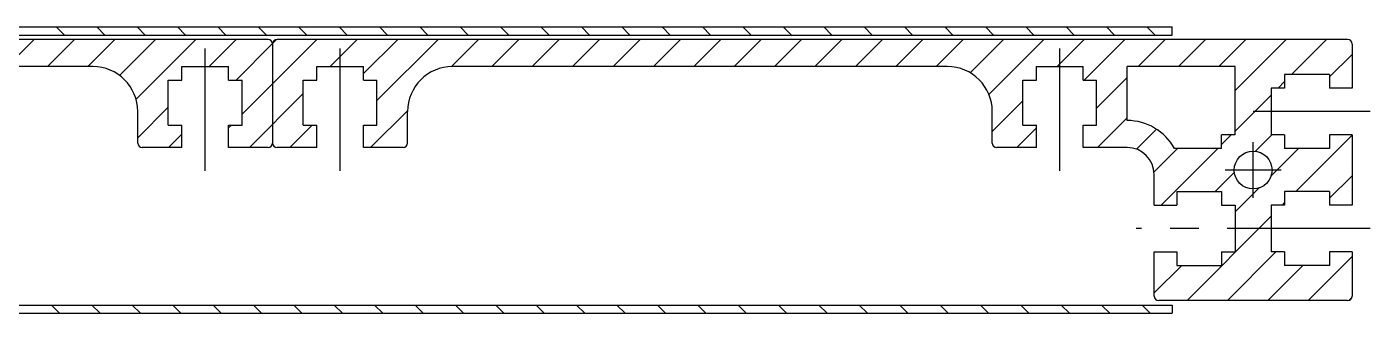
# Model space of a CAD drawing. Extents: x 0 to 1624, y -8 to 471.
# Drawn here: x 1474.2 to 1623.5, y 90 to 121.8 of the extents above; entities that cross this region are included whole.
import ezdxf

# ---------------------------------------------------------------- set-up
doc = ezdxf.new("R2010")
doc.units = 0
doc.header["$LTSCALE"] = 0.5
doc.linetypes.add('CENTER', pattern=[50.8, 31.75, -6.35, 6.35, -6.35])
for name, color, linetype in [('MSM_CENTER', 1, 'CENTER'), ('MSM_CONTINUOUS', 7, 'CONTINUOUS'), ('MSM_NARROW', 5, 'CONTINUOUS')]:
    doc.layers.add(name, color=color, linetype=linetype)

msp = doc.modelspace()

# ---------------------------------------------------------------- linework, layer by layer
at = {"layer": 'MSM_CENTER'}
for p, q in [((1494.01, 105.82), (1494.01, 119.4)), ((1509.01, 105.82), (1509.01, 119.4)), ((1589.01, 105.82), (1589.01, 119.4)), ((1623.51, 112.4), (1610.51, 112.4)), ((1610.51, 102.8), (1610.51, 109)), ((1613.61, 105.9), (1607.41, 105.9)), ((1623.51, 99.4), (1597.51, 99.4))]:
    msp.add_line(p, q, dxfattribs=at)
at = {"layer": 'MSM_CONTINUOUS'}
for p, q in [((1201.51, 121.8), (1601.51, 121.8)), ((1601.51, 120.9), (1601.51, 121.8)), ((1201.51, 120.9), (1601.51, 120.9)), ((1501.01, 120.4), (1452.01, 120.4)), ((1501.51, 119.9), (1501.51, 108.9)), ((1621.01, 120.4), (1502.01, 120.4)), ((1621.51, 119.9), (1621.51, 115)), ((1481.51, 117.4), (1471.51, 117.4)), ((1491.41, 117.4), (1496.61, 117.4)), ((1491.41, 115.9), (1491.41, 117.4)), ((1496.61, 115.9), (1496.61, 117.4)), ((1506.41, 117.4), (1511.61, 117.4)), ((1506.41, 115.9), (1506.41, 117.4)), ((1511.61, 115.9), (1511.61, 117.4)), ((1576.51, 117.4), (1521.51, 117.4)), ((1586.41, 117.4), (1591.61, 117.4)), ((1586.41, 115.9), (1586.41, 117.4)), ((1591.61, 115.9), (1591.61, 117.4)), ((1608.51, 117.4), (1596.51, 117.4)), ((1596.51, 111.4), (1596.51, 117.4)), ((1608.51, 109.8), (1608.51, 117.4)), ((1614.01, 116.5), (1614.01, 115)), ((1619.01, 116.5), (1614.01, 116.5)), ((1619.01, 116.5), (1619.01, 115)), ((1489.91, 115.9), (1491.41, 115.9)), ((1489.91, 110.9), (1489.91, 115.9)), ((1496.61, 115.9), (1498.11, 115.9)), ((1498.11, 110.9), (1498.11, 115.9)), ((1504.91, 115.9), (1506.41, 115.9)), ((1504.91, 110.9), (1504.91, 115.9)), ((1511.61, 115.9), (1513.11, 115.9)), ((1513.11, 110.9), (1513.11, 115.9)), ((1584.91, 115.9), (1586.41, 115.9)), ((1584.91, 110.9), (1584.91, 115.9)), ((1591.61, 115.9), (1593.11, 115.9)), ((1593.11, 110.9), (1593.11, 115.9)), ((1612.51, 115), (1612.51, 109.8)), ((1614.01, 115), (1612.51, 115)), ((1621.51, 115), (1619.01, 115)), ((1486.51, 108.9), (1486.51, 112.4)), ((1516.51, 108.9), (1516.51, 112.4)), ((1581.51, 108.9), (1581.51, 112.4)), ((1489.91, 110.9), (1491.41, 110.9)), ((1491.41, 108.4), (1491.41, 110.9)), ((1496.61, 108.4), (1496.61, 110.9)), ((1496.61, 110.9), (1498.11, 110.9)), ((1504.91, 110.9), (1506.41, 110.9)), ((1506.41, 108.4), (1506.41, 110.9)), ((1511.61, 108.4), (1511.61, 110.9)), ((1511.61, 110.9), (1513.11, 110.9)), ((1584.91, 110.9), (1586.41, 110.9)), ((1586.41, 108.4), (1586.41, 110.9)), ((1591.61, 108.4), (1591.61, 110.9)), ((1591.61, 110.9), (1593.11, 110.9)), ((1608.51, 109.8), (1607.01, 109.8)), ((1607.01, 108.3), (1607.01, 109.8)), ((1614.01, 109.8), (1612.51, 109.8)), ((1614.01, 109.8), (1614.01, 108.3)), ((1621.51, 109.8), (1619.01, 109.8)), ((1619.01, 109.8), (1619.01, 108.3)), ((1621.51, 109.8), (1621.51, 102)), ((1491.41, 108.4), (1487.01, 108.4)), ((1501.01, 108.4), (1496.61, 108.4)), ((1506.41, 108.4), (1502.01, 108.4)), ((1516.01, 108.4), (1511.61, 108.4)), ((1586.41, 108.4), (1582.01, 108.4)), ((1596.51, 108.4), (1591.61, 108.4)), ((1607.01, 108.3), (1601.77, 108.3)), ((1619.01, 108.3), (1614.01, 108.3)), ((1599.51, 102), (1599.51, 105.4)), ((1602.01, 103.5), (1602.01, 102)), ((1602.01, 103.5), (1607.01, 103.5)), ((1607.01, 103.5), (1607.01, 102)), ((1614.01, 103.5), (1614.01, 102)), ((1619.01, 103.5), (1614.01, 103.5)), ((1619.01, 103.5), (1619.01, 102)), ((1599.51, 102), (1602.01, 102)), ((1607.01, 102), (1608.51, 102)), ((1608.51, 102), (1608.51, 96.8)), ((1612.51, 102), (1612.51, 96.8)), ((1614.01, 102), (1612.51, 102)), ((1621.51, 102), (1619.01, 102)), ((1599.51, 91.9), (1599.51, 96.8)), ((1599.51, 96.8), (1602.01, 96.8)), ((1602.01, 96.8), (1602.01, 95.3)), ((1607.01, 96.8), (1607.01, 95.3)), ((1607.01, 96.8), (1608.51, 96.8)), ((1614.01, 96.8), (1612.51, 96.8)), ((1614.01, 96.8), (1614.01, 95.3)), ((1621.51, 96.8), (1619.01, 96.8)), ((1619.01, 96.8), (1619.01, 95.3)), ((1621.51, 96.8), (1621.51, 91.9)), ((1602.01, 95.3), (1607.01, 95.3)), ((1619.01, 95.3), (1614.01, 95.3)), ((1621.01, 91.4), (1600.01, 91.4)), ((1201.51, 90.9), (1601.51, 90.9)), ((1201.51, 90), (1601.51, 90)), ((1601.51, 90.9), (1601.51, 90))]:
    msp.add_line(p, q, dxfattribs=at)
msp.add_circle((1610.51, 105.9), 2.1, dxfattribs=at)
for centre, radius, start, end in [((1501.01, 119.9), 0.5, 0, 90), ((1502.01, 119.9), 0.5, 90, 180), ((1621.01, 119.9), 0.5, 0, 90), ((1481.51, 112.4), 5, 0, 90), ((1521.51, 112.4), 5, 90, 180), ((1576.51, 112.4), 5, 0, 90), ((1596.51, 105.4), 6, 28.9033, 90), ((1487.01, 108.9), 0.5, 180, 270), ((1501.01, 108.9), 0.5, 270, 0), ((1502.01, 108.9), 0.5, 180, 270), ((1516.01, 108.9), 0.5, 270, 0), ((1582.01, 108.9), 0.5, 180, 270), ((1596.51, 105.4), 3, 0, 90), ((1600.01, 91.9), 0.5, 180, 270), ((1621.01, 91.9), 0.5, 270, 0)]:
    msp.add_arc(centre, radius, start, end, dxfattribs=at)
at = {"layer": 'MSM_NARROW'}
for p, q in [((1478.36, 120.9), (1477.46, 121.8)), ((1482.85, 120.9), (1481.95, 121.8)), ((1487.34, 120.9), (1486.44, 121.8)), ((1491.83, 120.9), (1490.93, 121.8)), ((1496.32, 120.9), (1495.42, 121.8)), ((1500.81, 120.9), (1499.91, 121.8)), ((1505.3, 120.9), (1504.4, 121.8)), ((1509.79, 120.9), (1508.89, 121.8)), ((1514.28, 120.9), (1513.38, 121.8)), ((1518.77, 120.9), (1517.87, 121.8)), ((1523.26, 120.9), (1522.36, 121.8)), ((1527.75, 120.9), (1526.85, 121.8)), ((1532.24, 120.9), (1531.34, 121.8)), ((1536.73, 120.9), (1535.83, 121.8)), ((1541.22, 120.9), (1540.32, 121.8)), ((1545.71, 120.9), (1544.81, 121.8)), ((1550.2, 120.9), (1549.3, 121.8)), ((1554.69, 120.9), (1553.79, 121.8)), ((1559.18, 120.9), (1558.28, 121.8)), ((1563.67, 120.9), (1562.77, 121.8)), ((1568.16, 120.9), (1567.26, 121.8)), ((1572.65, 120.9), (1571.75, 121.8)), ((1577.14, 120.9), (1576.24, 121.8)), ((1581.64, 120.9), (1580.74, 121.8)), ((1586.13, 120.9), (1585.23, 121.8)), ((1590.62, 120.9), (1589.72, 121.8)), ((1595.11, 120.9), (1594.21, 121.8)), ((1599.6, 120.9), (1598.7, 121.8)), ((1472, 117.4), (1475, 120.4)), ((1476.49, 117.4), (1479.49, 120.4)), ((1480.98, 117.4), (1483.98, 120.4)), ((1484.49, 116.42), (1488.47, 120.4)), ((1486.33, 113.77), (1492.96, 120.4)), ((1494.45, 117.4), (1497.45, 120.4)), ((1497.44, 115.9), (1501.51, 119.97)), ((1498.11, 112.09), (1506.43, 120.4)), ((1501.52, 119.98), (1501.94, 120.4)), ((1507.92, 117.4), (1510.92, 120.4)), ((1511.61, 116.61), (1515.41, 120.4)), ((1513.11, 113.62), (1519.9, 120.4)), ((1521.39, 117.4), (1524.39, 120.4)), ((1525.88, 117.4), (1528.88, 120.4)), ((1530.37, 117.4), (1533.37, 120.4)), ((1534.86, 117.4), (1537.86, 120.4)), ((1539.35, 117.4), (1542.35, 120.4)), ((1543.84, 117.4), (1546.84, 120.4)), ((1548.33, 117.4), (1551.33, 120.4)), ((1552.82, 117.4), (1555.82, 120.4)), ((1557.31, 117.4), (1560.31, 120.4)), ((1561.8, 117.4), (1564.8, 120.4)), ((1566.29, 117.4), (1569.29, 120.4)), ((1570.78, 117.4), (1573.78, 120.4)), ((1575.27, 117.4), (1578.27, 120.4)), ((1579.06, 116.7), (1582.76, 120.4)), ((1581.14, 114.29), (1587.25, 120.4)), ((1588.74, 117.4), (1591.74, 120.4)), ((1591.73, 115.9), (1596.23, 120.4)), ((1597.72, 117.4), (1600.72, 120.4)), ((1602.21, 117.4), (1605.21, 120.4)), ((1606.7, 117.4), (1609.7, 120.4)), ((1608.51, 114.72), (1614.19, 120.4)), ((1614.78, 116.5), (1618.68, 120.4)), ((1619.01, 116.24), (1621.51, 118.74)), ((1593.11, 112.79), (1596.51, 116.19)), ((1613.28, 115), (1614.01, 115.73)), ((1498.92, 108.4), (1504.91, 114.4)), ((1581.51, 110.17), (1584.91, 113.57)), ((1608.51, 110.23), (1612.51, 114.23)), ((1486.51, 109.47), (1489.91, 112.87)), ((1512.39, 108.4), (1516.52, 112.53)), ((1496.61, 110.59), (1496.93, 110.9)), ((1503.41, 108.4), (1505.91, 110.9)), ((1584.23, 108.4), (1586.41, 110.58)), ((1593.21, 108.4), (1596.51, 111.7)), ((1489.94, 108.4), (1491.41, 109.88)), ((1597.53, 108.23), (1599.75, 110.45)), ((1607.01, 108.73), (1608.08, 109.8)), ((1610.76, 107.99), (1612.58, 109.8)), ((1615.26, 103.5), (1621.51, 109.76)), ((1599.5, 105.71), (1602.09, 108.3)), ((1600.28, 102), (1606.58, 108.3)), ((1612.51, 105.25), (1615.57, 108.3)), ((1606.28, 103.5), (1608.43, 105.66)), ((1619.01, 102.77), (1621.51, 105.27)), ((1608.51, 101.25), (1611.17, 103.91)), ((1613.76, 102), (1614.01, 102.26)), ((1603.16, 91.4), (1612.51, 100.76)), ((1599.51, 96.74), (1599.58, 96.8)), ((1607.65, 91.4), (1613.05, 96.8)), ((1616.63, 91.4), (1621.51, 96.29)), ((1599.51, 92.25), (1602.57, 95.3)), ((1612.14, 91.4), (1616.04, 95.3)), ((1621.13, 91.42), (1621.5, 91.79)), ((1477.83, 90), (1476.93, 90.9)), ((1482.32, 90), (1481.42, 90.9)), ((1486.81, 90), (1485.91, 90.9)), ((1491.3, 90), (1490.4, 90.9)), ((1495.79, 90), (1494.89, 90.9)), ((1500.28, 90), (1499.38, 90.9)), ((1504.77, 90), (1503.87, 90.9)), ((1509.26, 90), (1508.36, 90.9)), ((1513.75, 90), (1512.85, 90.9)), ((1518.24, 90), (1517.34, 90.9)), ((1522.73, 90), (1521.83, 90.9)), ((1527.22, 90), (1526.32, 90.9)), ((1531.71, 90), (1530.81, 90.9)), ((1536.2, 90), (1535.3, 90.9)), ((1540.69, 90), (1539.79, 90.9)), ((1545.18, 90), (1544.28, 90.9)), ((1549.67, 90), (1548.77, 90.9)), ((1554.16, 90), (1553.26, 90.9)), ((1558.65, 90), (1557.75, 90.9)), ((1563.14, 90), (1562.24, 90.9)), ((1567.63, 90), (1566.73, 90.9)), ((1572.12, 90), (1571.22, 90.9)), ((1576.61, 90), (1575.71, 90.9)), ((1581.1, 90), (1580.2, 90.9)), ((1585.59, 90), (1584.69, 90.9)), ((1590.08, 90), (1589.18, 90.9)), ((1594.57, 90), (1593.67, 90.9)), ((1599.06, 90), (1598.16, 90.9))]:
    msp.add_line(p, q, dxfattribs=at)

doc.saveas('drawing.dxf')
